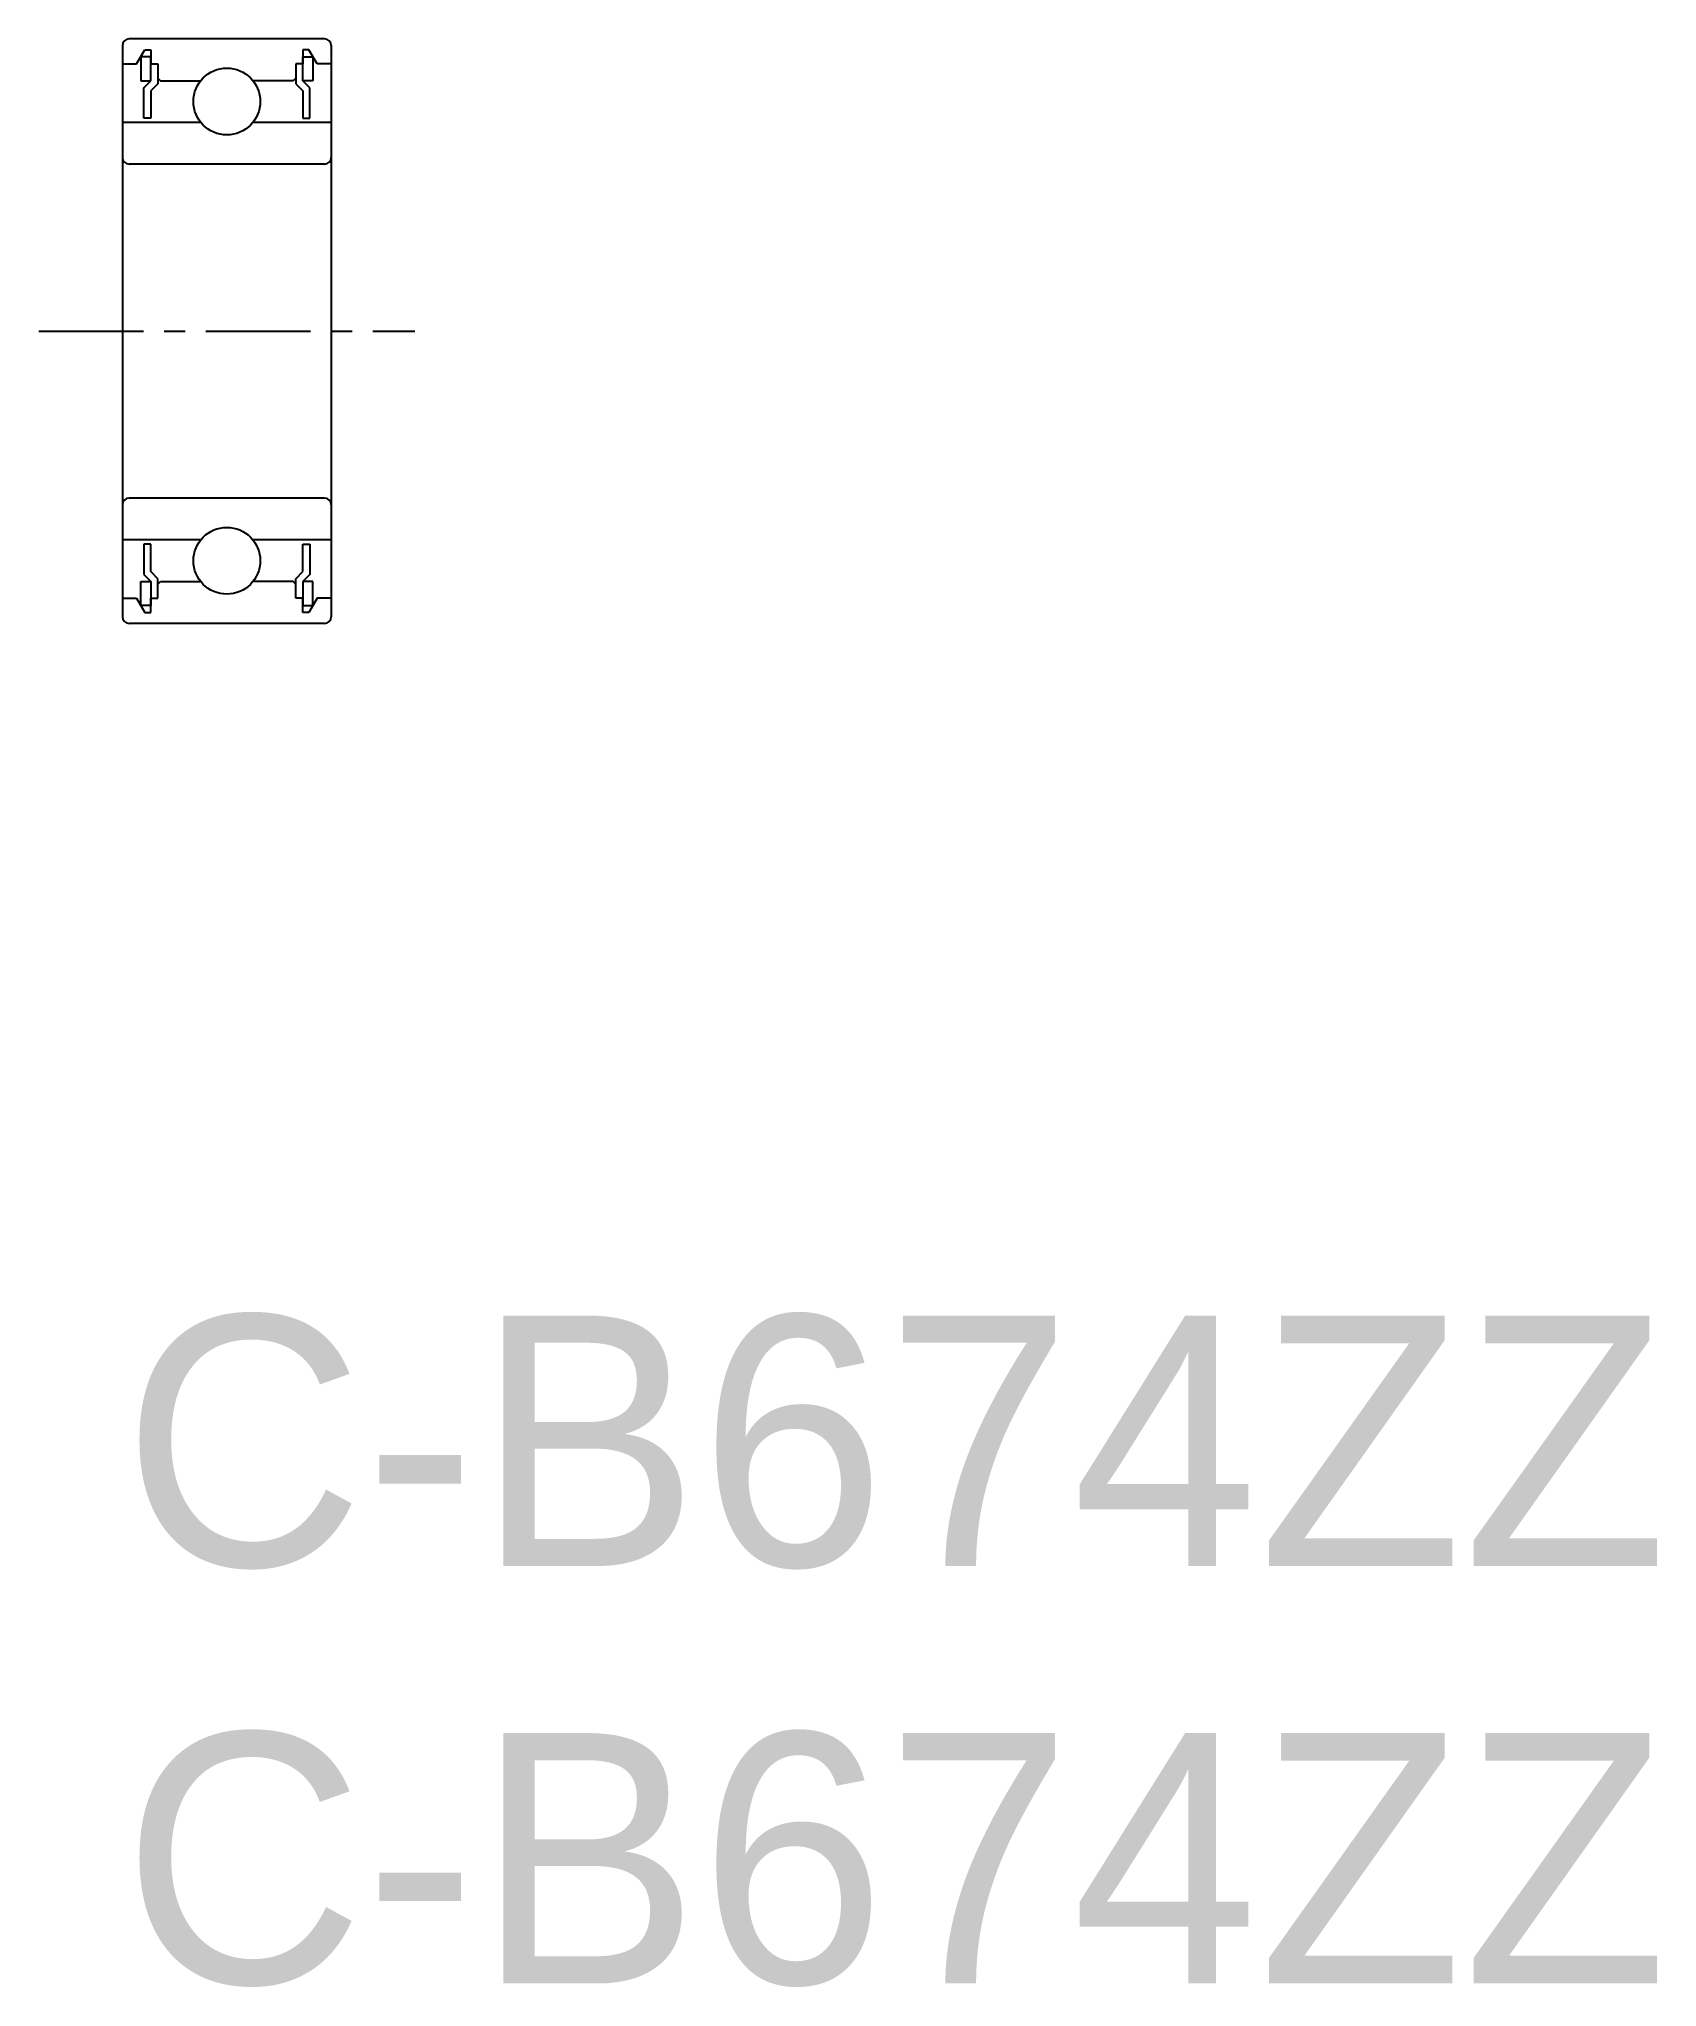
# Model space of a CAD drawing. Extents: x -1 to 18.4, y -8 to 15.3.
import ezdxf

# ---------------------------------------------------------------- set-up
doc = ezdxf.new("R2010")
doc.units = 0
doc.linetypes.add('CENTER', pattern=[2, 1.25, -0.25, 0.25, -0.25])
doc.layers.get('0').update_dxf_attribs({"linetype": 'CONTINUOUS'})
doc.layers.add('CENTER', color=1, linetype='CENTER')

msp = doc.modelspace()

# ---------------------------------------------------------------- linework, layer by layer
at = {"color": 7, "linetype": 'CONTINUOUS'}
for p, q in [((0, 15.211), (0, 8.371)), ((2.42, 15.291), (0.08, 15.291)), ((2.487, 15.254), (2.487, 15.254)), ((2.5, 15.211), (2.5, 8.371)), ((0, 14.991), (0.17, 14.991)), ((0.17, 14.991), (0.268, 15.161)), ((0.219, 15.076), (0.219, 14.791)), ((0.34, 15.076), (0.219, 15.076)), ((0.268, 15.161), (0.34, 15.161)), ((0.34, 15.161), (0.34, 14.991)), ((0.34, 14.791), (0.34, 15.076)), ((0.34, 14.991), (0.425, 14.991)), ((0.425, 14.991), (0.425, 14.755)), ((2.075, 14.991), (2.075, 14.755)), ((2.16, 14.991), (2.075, 14.991)), ((2.232, 15.161), (2.16, 15.161)), ((2.16, 15.161), (2.16, 14.991)), ((2.16, 15.076), (2.281, 15.076)), ((2.16, 14.791), (2.16, 15.076)), ((2.33, 14.991), (2.232, 15.161)), ((2.281, 15.076), (2.281, 14.791)), ((2.5, 14.991), (2.33, 14.991)), ((0.219, 14.791), (0.34, 14.791)), ((0.255, 14.706), (0.34, 14.791)), ((0.255, 14.341), (0.255, 14.706)), ((0.425, 14.755), (0.34, 14.67)), ((0.425, 14.821), (0.455, 14.791)), ((0.455, 14.791), (0.938, 14.791)), ((2.045, 14.791), (1.562, 14.791)), ((2.075, 14.821), (2.045, 14.791)), ((2.075, 14.755), (2.16, 14.67)), ((2.245, 14.706), (2.16, 14.791)), ((2.281, 14.791), (2.16, 14.791)), ((2.245, 14.341), (2.245, 14.706)), ((0.34, 14.67), (0.34, 14.341)), ((2.16, 14.67), (2.16, 14.341)), ((0.938, 14.291), (0, 14.291)), ((0.34, 14.341), (0.255, 14.341)), ((2.5, 14.291), (1.562, 14.291)), ((2.16, 14.341), (2.245, 14.341)), ((2.42, 13.791), (0.08, 13.791)), ((2.5, 13.501), (2.5, 13.501)), ((2.5, 11.791), (2.5, 11.791)), ((2.42, 9.791), (0.08, 9.791)), ((0.938, 9.291), (0, 9.291)), ((0.34, 9.241), (0.255, 9.241)), ((0.255, 9.241), (0.255, 8.876)), ((0.34, 8.911), (0.34, 9.241)), ((2.5, 9.291), (1.562, 9.291)), ((2.16, 9.241), (2.245, 9.241)), ((2.16, 8.911), (2.16, 9.241)), ((2.245, 9.241), (2.245, 8.876)), ((0.255, 8.876), (0.34, 8.791)), ((0.425, 8.826), (0.34, 8.911)), ((2.075, 8.826), (2.16, 8.911)), ((2.245, 8.876), (2.16, 8.791)), ((0.219, 8.506), (0.219, 8.791)), ((0.219, 8.791), (0.34, 8.791)), ((0.34, 8.791), (0.34, 8.506)), ((0.425, 8.591), (0.425, 8.826)), ((0.425, 8.761), (0.455, 8.791)), ((0.455, 8.791), (0.938, 8.791)), ((2.045, 8.791), (1.562, 8.791)), ((2.075, 8.761), (2.045, 8.791)), ((2.075, 8.591), (2.075, 8.826)), ((2.16, 8.791), (2.16, 8.506)), ((2.281, 8.791), (2.16, 8.791)), ((2.281, 8.506), (2.281, 8.791)), ((0, 8.591), (0.17, 8.591)), ((0.17, 8.591), (0.268, 8.421)), ((0.34, 8.506), (0.219, 8.506)), ((0.268, 8.421), (0.34, 8.421)), ((0.34, 8.591), (0.425, 8.591)), ((0.34, 8.421), (0.34, 8.591)), ((2.16, 8.591), (2.075, 8.591)), ((2.16, 8.421), (2.16, 8.591)), ((2.16, 8.506), (2.281, 8.506)), ((2.232, 8.421), (2.16, 8.421)), ((2.33, 8.591), (2.232, 8.421)), ((2.5, 8.591), (2.33, 8.591)), ((2.42, 8.291), (0.08, 8.291))]:
    msp.add_line(p, q, dxfattribs=at)
for centre in [(1.25, 14.541), (1.25, 9.041)]:
    msp.add_circle(centre, 0.4, dxfattribs=at)
for centre, start, end in [((0.08, 15.211), 90, 180), ((2.42, 15.211), 0, 90), ((0.08, 13.871), 180, 270), ((2.42, 13.871), 270, 0), ((0.08, 9.711), 90, 180), ((2.42, 9.711), 0, 90), ((0.08, 8.371), 180, 270), ((2.42, 8.371), 270, 0)]:
    msp.add_arc(centre, 0.08, start, end, dxfattribs=at)
at = {"layer": 'CENTER', "color": 1, "linetype": 'CENTER'}
msp.add_line((-1, 11.791), (3.5, 11.791), dxfattribs=at)

# ---------------------------------------------------------------- texts
at = {"color": 7, "linetype": 'CONTINUOUS'}
for p in [(0, -3), (0, -8)]:
    msp.add_text('C-B674ZZ', height=3, dxfattribs=at).set_placement(p)

doc.saveas('drawing.dxf')
